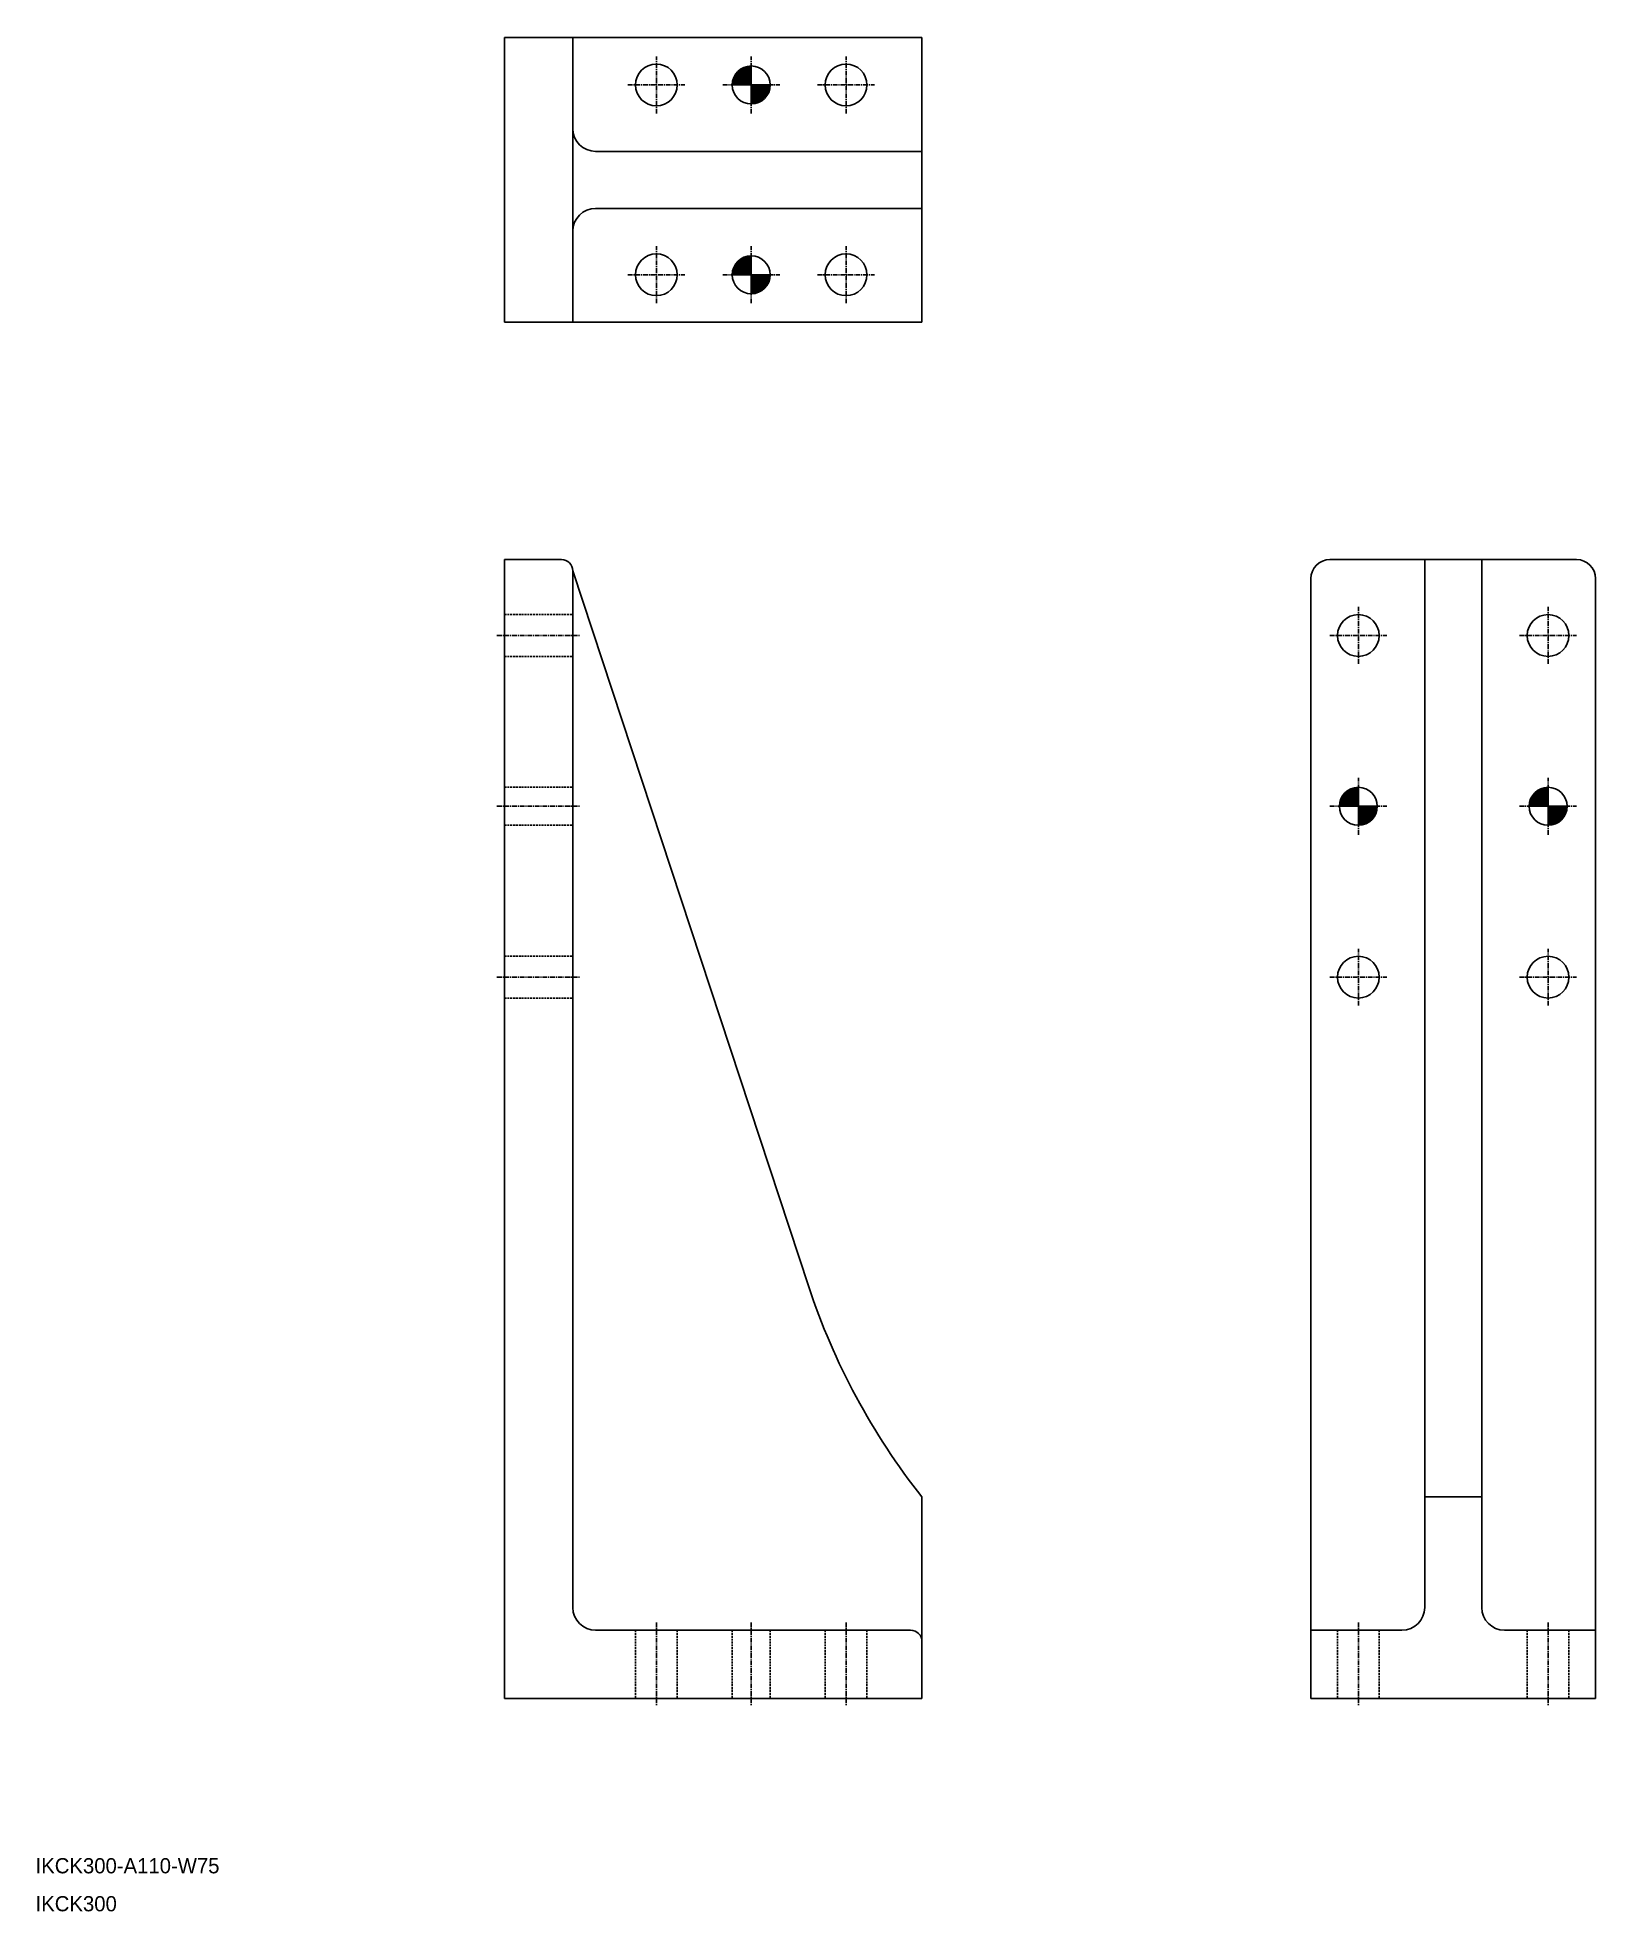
# Model space of a CAD drawing. Extents: x 10 to 421, y 10 to 504.
import ezdxf

# ---------------------------------------------------------------- set-up
doc = ezdxf.new("R2010")
doc.units = 0
doc.linetypes.add('CENTER', pattern=[2, 1.25, -0.25, 0.25, -0.25])
doc.linetypes.add('DASHED', pattern=[0.75, 0.5, -0.25])
doc.layers.get('0').update_dxf_attribs({"linetype": 'CONTINUOUS'})
doc.layers.add('CENTER', color=1, linetype='CENTER')

# ---------------------------------------------------------------- blocks, each defined once
blk = doc.blocks.new('*U14')
at = {"color": 7, "linetype": 'CONTINUOUS'}
for p, q in [((195.06, 494.58), (193.59, 491.04)), ((198.59, 496.04), (195.06, 494.58)), ((198.59, 494.58), (198.59, 496.04)), ((198.59, 494.58), (198.59, 491.04)), ((193.59, 491.04), (198.59, 491.04)), ((198.59, 491.04), (203.59, 491.04)), ((198.59, 491.04), (198.59, 487.51)), ((203.59, 491.04), (202.13, 487.51)), ((202.13, 487.51), (198.59, 486.04)), ((198.59, 486.04), (198.59, 487.51))]:
    blk.add_line(p, q, dxfattribs=at)
for points in [[(195.06, 494.58), (193.59, 491.04), (198.59, 491.04)], [(198.59, 496.04), (195.06, 494.58), (198.59, 494.58)], [(193.59, 491.04), (193.59, 491.04), (198.59, 491.04)], [(198.59, 491.04), (198.59, 491.04), (203.59, 491.04)], [(198.59, 491.04), (198.59, 487.51), (202.13, 487.51)]]:
    blk.add_solid(points, dxfattribs=at)
at = {"color": 7, "linetype": 'CONTINUOUS', "extrusion": (0, 0, -1)}
for points in [[(-195.06, 494.58), (-198.59, 494.58), (-198.59, 491.04)], [(-198.59, 491.04), (-203.59, 491.04), (-202.13, 487.51)], [(-198.59, 487.51), (-202.13, 487.51), (-198.59, 486.04)]]:
    blk.add_solid(points, dxfattribs=at)
blk = doc.blocks.new('*U15')
at = {"color": 7, "linetype": 'CONTINUOUS'}
for p, q in [((195.06, 444.58), (193.59, 441.04)), ((198.59, 446.04), (195.06, 444.58)), ((198.59, 444.58), (198.59, 446.04)), ((198.59, 444.58), (198.59, 441.04)), ((193.59, 441.04), (198.59, 441.04)), ((198.59, 441.04), (203.59, 441.04)), ((198.59, 441.04), (198.59, 437.51)), ((203.59, 441.04), (202.13, 437.51)), ((202.13, 437.51), (198.59, 436.04)), ((198.59, 436.04), (198.59, 437.51))]:
    blk.add_line(p, q, dxfattribs=at)
for points in [[(195.06, 444.58), (193.59, 441.04), (198.59, 441.04)], [(198.59, 446.04), (195.06, 444.58), (198.59, 444.58)], [(193.59, 441.04), (193.59, 441.04), (198.59, 441.04)], [(198.59, 441.04), (198.59, 441.04), (203.59, 441.04)], [(198.59, 441.04), (198.59, 437.51), (202.13, 437.51)]]:
    blk.add_solid(points, dxfattribs=at)
at = {"color": 7, "linetype": 'CONTINUOUS', "extrusion": (0, 0, -1)}
for points in [[(-195.06, 444.58), (-198.59, 444.58), (-198.59, 441.04)], [(-198.59, 441.04), (-203.59, 441.04), (-202.13, 437.51)], [(-198.59, 437.51), (-202.13, 437.51), (-198.59, 436.04)]]:
    blk.add_solid(points, dxfattribs=at)
blk = doc.blocks.new('*U16')
at = {"color": 7, "linetype": 'CONTINUOUS'}
for p, q in [((358.59, 306.04), (355.06, 304.58)), ((358.59, 304.58), (358.59, 306.04)), ((355.06, 304.58), (353.59, 301.04)), ((358.59, 304.58), (358.59, 301.04)), ((353.59, 301.04), (358.59, 301.04)), ((358.59, 301.04), (363.59, 301.04)), ((358.59, 301.04), (358.59, 297.51)), ((362.13, 297.51), (358.59, 296.04)), ((358.59, 296.04), (358.59, 297.51)), ((363.59, 301.04), (362.13, 297.51))]:
    blk.add_line(p, q, dxfattribs=at)
for points in [[(358.59, 306.04), (355.06, 304.58), (358.59, 304.58)], [(355.06, 304.58), (353.59, 301.04), (358.59, 301.04)], [(353.59, 301.04), (353.59, 301.04), (358.59, 301.04)], [(358.59, 301.04), (358.59, 301.04), (363.59, 301.04)], [(358.59, 301.04), (358.59, 297.51), (362.13, 297.51)]]:
    blk.add_solid(points, dxfattribs=at)
at = {"color": 7, "linetype": 'CONTINUOUS', "extrusion": (0, 0, -1)}
for points in [[(-355.06, 304.58), (-358.59, 304.58), (-358.59, 301.04)], [(-358.59, 301.04), (-363.59, 301.04), (-362.13, 297.51)], [(-358.59, 297.51), (-362.13, 297.51), (-358.59, 296.04)]]:
    blk.add_solid(points, dxfattribs=at)
blk = doc.blocks.new('*U17')
at = {"color": 7, "linetype": 'CONTINUOUS'}
for p, q in [((408.59, 306.04), (405.06, 304.58)), ((408.59, 304.58), (408.59, 306.04)), ((405.06, 304.58), (403.59, 301.04)), ((408.59, 304.58), (408.59, 301.04)), ((403.59, 301.04), (408.59, 301.04)), ((408.59, 301.04), (413.59, 301.04)), ((408.59, 301.04), (408.59, 297.51)), ((412.13, 297.51), (408.59, 296.04)), ((408.59, 296.04), (408.59, 297.51)), ((413.59, 301.04), (412.13, 297.51))]:
    blk.add_line(p, q, dxfattribs=at)
for points in [[(408.59, 306.04), (405.06, 304.58), (408.59, 304.58)], [(405.06, 304.58), (403.59, 301.04), (408.59, 301.04)], [(403.59, 301.04), (403.59, 301.04), (408.59, 301.04)], [(408.59, 301.04), (408.59, 301.04), (413.59, 301.04)], [(408.59, 301.04), (408.59, 297.51), (412.13, 297.51)]]:
    blk.add_solid(points, dxfattribs=at)
at = {"color": 7, "linetype": 'CONTINUOUS', "extrusion": (0, 0, -1)}
for points in [[(-405.06, 304.58), (-408.59, 304.58), (-408.59, 301.04)], [(-408.59, 301.04), (-413.59, 301.04), (-412.13, 297.51)], [(-408.59, 297.51), (-412.13, 297.51), (-408.59, 296.04)]]:
    blk.add_solid(points, dxfattribs=at)

msp = doc.modelspace()

# ---------------------------------------------------------------- linework, layer by layer
at = {"color": 7, "linetype": 'CONTINUOUS'}
for p, q in [((133.59, 503.54), (243.59, 503.54)), ((133.59, 428.54), (133.59, 503.54)), ((151.59, 428.54), (151.59, 503.54)), ((243.59, 428.54), (243.59, 503.54)), ((157.59, 473.54), (243.59, 473.54)), ((157.59, 458.54), (243.59, 458.54)), ((133.59, 441.04), (133.59, 441.04)), ((133.59, 428.54), (243.59, 428.54)), ((133.59, 366.04), (133.59, 66.04)), ((133.59, 366.04), (148.59, 366.04)), ((416.09, 366.04), (351.09, 366.04)), ((376.09, 90.04), (376.09, 366.04)), ((391.09, 90.04), (391.09, 366.04)), ((151.59, 363.04), (151.59, 90.04)), ((151.59, 363.04), (213.76, 174.51)), ((346.09, 66.04), (346.09, 361.04)), ((421.09, 66.04), (421.09, 361.04)), ((243.59, 119.13), (243.59, 66.04)), ((376.09, 119.13), (391.09, 119.13)), ((157.59, 84.04), (240.59, 84.04)), ((370.09, 84.04), (346.09, 84.04)), ((421.09, 84.04), (397.09, 84.04)), ((243.59, 81.04), (243.59, 66.04)), ((133.59, 66.04), (243.59, 66.04)), ((421.09, 66.04), (346.09, 66.04))]:
    msp.add_line(p, q, dxfattribs=at)
at = {"color": 3, "linetype": 'DASHED'}
for p, q in [((133.59, 351.54), (151.59, 351.54)), ((133.59, 340.54), (151.59, 340.54)), ((133.59, 306.04), (151.59, 306.04)), ((133.59, 296.04), (151.59, 296.04)), ((133.59, 261.54), (151.59, 261.54)), ((133.59, 250.54), (151.59, 250.54)), ((168.09, 84.04), (168.09, 66.04)), ((179.09, 84.04), (179.09, 66.04)), ((193.59, 84.04), (193.59, 66.04)), ((203.59, 84.04), (203.59, 66.04)), ((218.09, 84.04), (218.09, 66.04)), ((229.09, 84.04), (229.09, 66.04)), ((353.09, 84.04), (353.09, 66.04)), ((364.09, 84.04), (364.09, 66.04)), ((403.09, 84.04), (403.09, 66.04)), ((414.09, 84.04), (414.09, 66.04))]:
    msp.add_line(p, q, dxfattribs=at)
at = {"color": 7, "linetype": 'CONTINUOUS'}
for centre, radius in [((173.59, 491.04), 5.5), ((198.59, 491.04), 5), ((223.59, 491.04), 5.5), ((173.59, 441.04), 5.5), ((198.59, 441.04), 5), ((223.59, 441.04), 5.5), ((358.59, 346.04), 5.5), ((408.59, 346.04), 5.5), ((358.59, 301.04), 5), ((408.59, 301.04), 5), ((358.59, 256.04), 5.5), ((408.59, 256.04), 5.5)]:
    msp.add_circle(centre, radius, dxfattribs=at)
for centre, radius, start, end in [((157.59, 479.54), 6, 180, 270), ((157.59, 452.54), 6, 90, 180), ((148.59, 363.04), 3, 0, 90), ((351.09, 361.04), 5, 90, 180), ((416.09, 361.04), 5, 0, 90), ((384.71, 230.87), 180, 198.2499, 218.374), ((157.59, 90.04), 6, 180, 270), ((370.09, 90.04), 6, 270, 0), ((397.09, 90.04), 6, 180, 270), ((240.59, 81.04), 3, 0, 90)]:
    msp.add_arc(centre, radius, start, end, dxfattribs=at)
at = {"layer": 'CENTER', "color": 1, "linetype": 'CENTER'}
for p, q in [((173.59, 483.54), (173.59, 498.54)), ((198.59, 483.54), (198.59, 498.54)), ((223.59, 483.54), (223.59, 498.54)), ((166.09, 491.04), (181.09, 491.04)), ((191.09, 491.04), (206.09, 491.04)), ((216.09, 491.04), (231.09, 491.04)), ((173.59, 433.54), (173.59, 448.54)), ((198.59, 433.54), (198.59, 448.54)), ((223.59, 433.54), (223.59, 448.54)), ((166.09, 441.04), (181.09, 441.04)), ((191.09, 441.04), (206.09, 441.04)), ((216.09, 441.04), (231.09, 441.04)), ((358.59, 338.54), (358.59, 353.54)), ((408.59, 338.54), (408.59, 353.54)), ((131.59, 346.04), (153.59, 346.04)), ((351.09, 346.04), (366.09, 346.04)), ((401.09, 346.04), (416.09, 346.04)), ((358.59, 293.54), (358.59, 308.54)), ((408.59, 293.54), (408.59, 308.54)), ((131.59, 301.04), (153.59, 301.04)), ((351.09, 301.04), (366.09, 301.04)), ((401.09, 301.04), (416.09, 301.04)), ((358.59, 248.54), (358.59, 263.54)), ((408.59, 248.54), (408.59, 263.54)), ((131.59, 256.04), (153.59, 256.04)), ((351.09, 256.04), (366.09, 256.04)), ((401.09, 256.04), (416.09, 256.04)), ((173.59, 86.04), (173.59, 64.04)), ((198.59, 86.04), (198.59, 64.04)), ((223.59, 86.04), (223.59, 64.04)), ((358.59, 86.04), (358.59, 64.04)), ((408.59, 86.04), (408.59, 64.04))]:
    msp.add_line(p, q, dxfattribs=at)

# ---------------------------------------------------------------- block references
at = {"color": 7, "linetype": 'CONTINUOUS'}
for name in ['*U14', '*U15', '*U16', '*U17']:
    msp.add_blockref(name, (0, 0), dxfattribs=at)

# ---------------------------------------------------------------- texts
for s, p in [('IKCK300-A110-W75', (10, 20)), ('IKCK300', (10, 10))]:
    msp.add_text(s, height=4, dxfattribs=at).set_placement(p)

doc.saveas('drawing.dxf')
